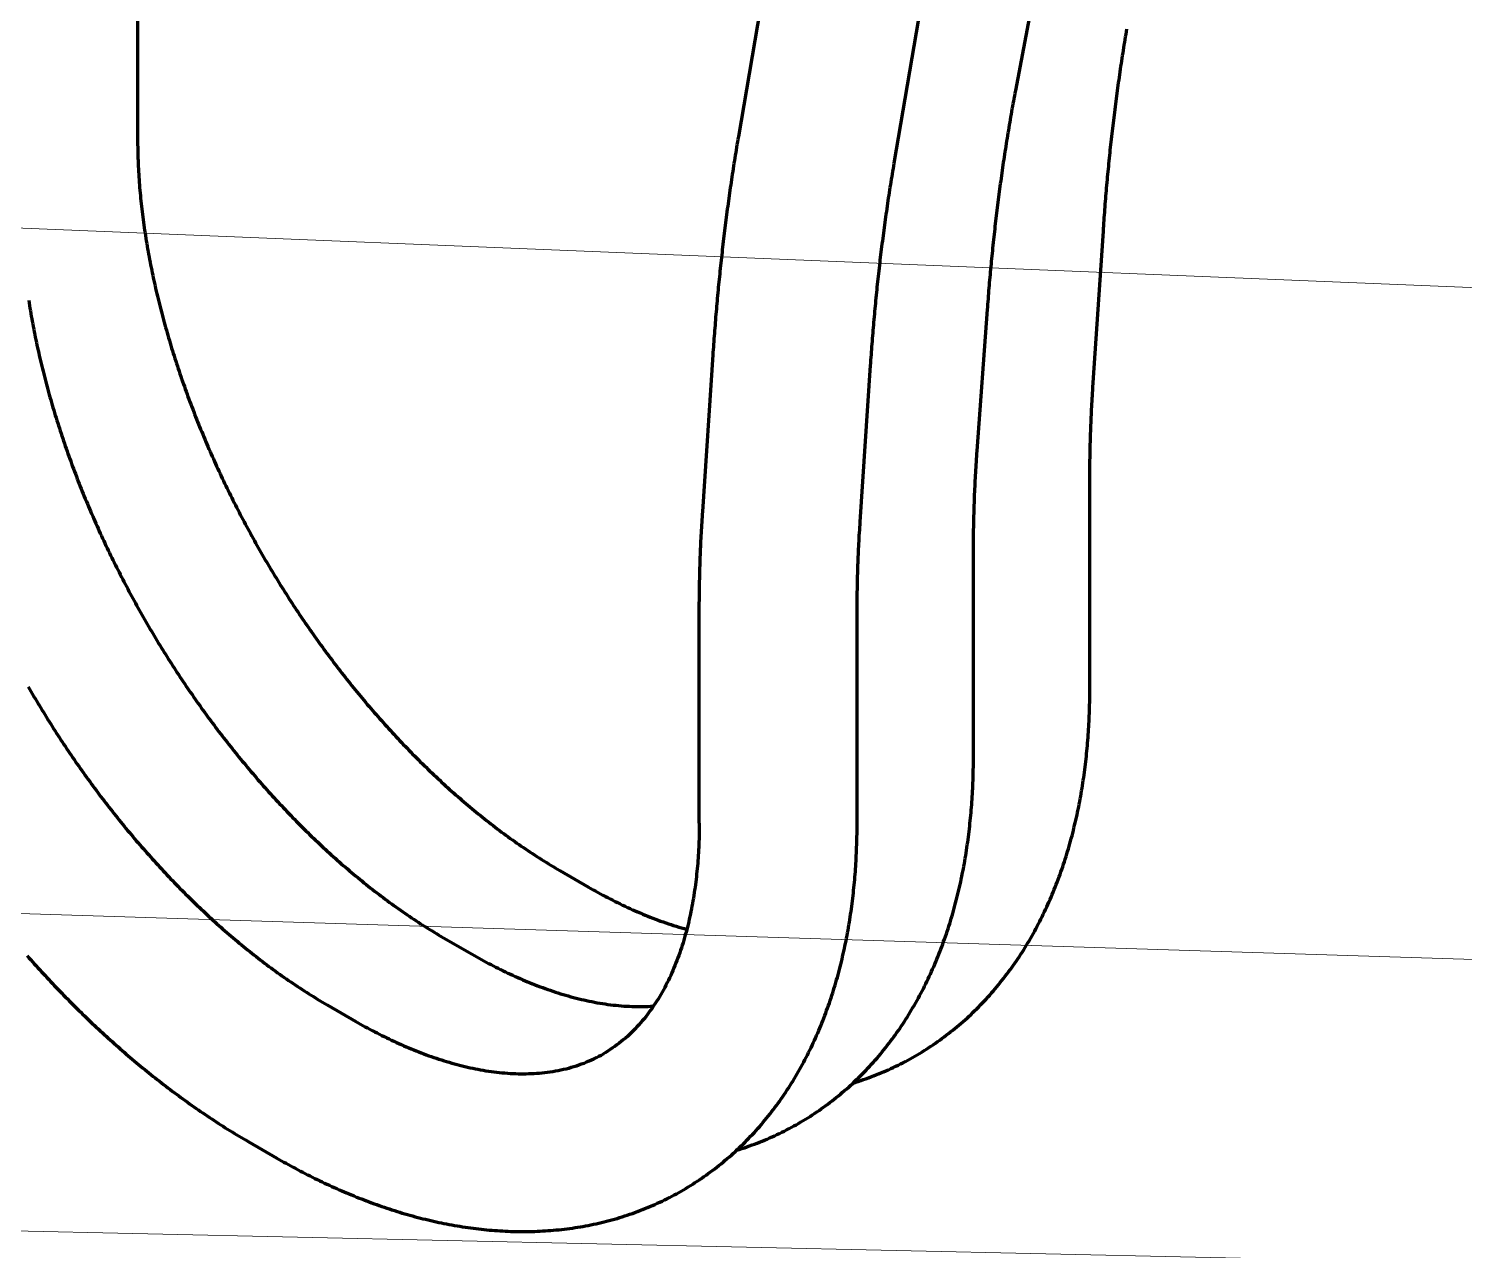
# Model space of a CAD drawing. Header units: millimetres. Extents: x 0 to 841, y 0 to 594.
# Drawn here: x 213.56 to 256.31, y 276.37 to 312.76 of the extents above; entities that cross this region are included whole.
import ezdxf

# ---------------------------------------------------------------- set-up
doc = ezdxf.new("R2010")
doc.units = ezdxf.units.MM
doc.layers.add('01-VISIBLE', color=7, linetype='CONTINUOUS', lineweight=70)
doc.layers.add('08-FINA', color=5, linetype='CONTINUOUS', lineweight=18)

msp = doc.modelspace()

# ---------------------------------------------------------------- linework, layer by layer
at = {"layer": '01-VISIBLE'}
for p, q in [((242.955, 310.919), (245.03, 321.922)), ((234.706, 309.547), (236.691, 321.189)), ((239.339, 308.757), (241.324, 320.399)), ((216.807, 315.702), (216.807, 309.468)), ((245.254, 302.069), (245.565, 306.73)), ((241.807, 300.185), (242.116, 304.397)), ((233.634, 298.381), (233.946, 303.043)), ((238.324, 298.068), (238.635, 302.729)), ((245.162, 293.097), (245.162, 299.259)), ((241.697, 291.097), (241.697, 297.115)), ((233.532, 289.096), (233.532, 295.258)), ((238.232, 289.096), (238.232, 295.258)), ((229.384, 287.684), (230.235, 287.193)), ((225.919, 285.683), (226.77, 285.192)), ((222.454, 283.683), (223.305, 283.192)), ((220.104, 279.613), (220.955, 279.122))]:
    msp.add_line(p, q, dxfattribs=at)
for points in [[(245.565, 306.73), (245.57, 306.811), (245.576, 306.892), (245.582, 306.973), (245.587, 307.053), (245.593, 307.134), (245.599, 307.215), (245.605, 307.296), (245.611, 307.376), (245.618, 307.457), (245.624, 307.538), (245.63, 307.618), (245.637, 307.699), (245.644, 307.78), (245.65, 307.86), (245.657, 307.941), (245.664, 308.022), (245.671, 308.102), (245.679, 308.183), (245.686, 308.263), (245.693, 308.344), (245.701, 308.425), (245.708, 308.505), (245.716, 308.586), (245.724, 308.666), (245.732, 308.747), (245.74, 308.827), (245.748, 308.908), (245.756, 308.989), (245.765, 309.069), (245.773, 309.15), (245.782, 309.23), (245.79, 309.311), (245.799, 309.391), (245.808, 309.471), (245.817, 309.552), (245.826, 309.632), (245.835, 309.713), (245.845, 309.793), (245.854, 309.874), (245.864, 309.954), (245.873, 310.034), (245.883, 310.115), (245.893, 310.195), (245.903, 310.275), (245.913, 310.356), (245.923, 310.436), (245.934, 310.516), (245.944, 310.596), (245.955, 310.677), (245.965, 310.757), (245.976, 310.837), (245.987, 310.917), (245.998, 310.998), (246.009, 311.078), (246.02, 311.158), (246.032, 311.238), (246.043, 311.318), (246.055, 311.398), (246.066, 311.478), (246.078, 311.559), (246.09, 311.639), (246.102, 311.719), (246.114, 311.799), (246.126, 311.879), (246.139, 311.959), (246.151, 312.039), (246.164, 312.119), (246.177, 312.199), (246.189, 312.278), (246.202, 312.358), (246.215, 312.438), (246.229, 312.518), (246.242, 312.598), (246.255, 312.678), (246.269, 312.758)], [(242.116, 304.397), (242.122, 304.477), (242.128, 304.557), (242.134, 304.637), (242.141, 304.717), (242.147, 304.797), (242.153, 304.877), (242.16, 304.957), (242.167, 305.037), (242.173, 305.117), (242.18, 305.197), (242.187, 305.277), (242.194, 305.357), (242.201, 305.437), (242.208, 305.517), (242.216, 305.597), (242.223, 305.677), (242.231, 305.757), (242.238, 305.836), (242.246, 305.916), (242.254, 305.996), (242.262, 306.076), (242.27, 306.156), (242.278, 306.236), (242.287, 306.315), (242.295, 306.395), (242.304, 306.475), (242.312, 306.555), (242.321, 306.634), (242.33, 306.714), (242.339, 306.794), (242.348, 306.874), (242.357, 306.953), (242.366, 307.033), (242.375, 307.113), (242.385, 307.192), (242.394, 307.272), (242.404, 307.352), (242.414, 307.431), (242.424, 307.511), (242.434, 307.591), (242.444, 307.67), (242.454, 307.75), (242.464, 307.829), (242.475, 307.909), (242.485, 307.988), (242.496, 308.068), (242.507, 308.147), (242.518, 308.227), (242.529, 308.306), (242.54, 308.386), (242.551, 308.465), (242.562, 308.545), (242.574, 308.624), (242.585, 308.703), (242.597, 308.783), (242.609, 308.862), (242.621, 308.942), (242.633, 309.021), (242.645, 309.1), (242.657, 309.179), (242.669, 309.259), (242.682, 309.338), (242.694, 309.417), (242.707, 309.496), (242.72, 309.576), (242.733, 309.655), (242.746, 309.734), (242.759, 309.813), (242.772, 309.892), (242.786, 309.971), (242.799, 310.05), (242.813, 310.13), (242.827, 310.209), (242.84, 310.288), (242.854, 310.367), (242.868, 310.446), (242.883, 310.525), (242.897, 310.604), (242.911, 310.682), (242.926, 310.761), (242.941, 310.84), (242.955, 310.919)], [(233.946, 303.043), (233.951, 303.123), (233.957, 303.204), (233.962, 303.285), (233.968, 303.365), (233.974, 303.446), (233.98, 303.527), (233.986, 303.607), (233.992, 303.688), (233.998, 303.769), (234.004, 303.849), (234.011, 303.93), (234.017, 304.011), (234.024, 304.091), (234.03, 304.172), (234.037, 304.252), (234.044, 304.333), (234.051, 304.414), (234.058, 304.494), (234.065, 304.575), (234.073, 304.655), (234.08, 304.736), (234.087, 304.816), (234.095, 304.897), (234.103, 304.977), (234.11, 305.058), (234.118, 305.138), (234.126, 305.219), (234.134, 305.299), (234.142, 305.38), (234.15, 305.46), (234.159, 305.541), (234.167, 305.621), (234.176, 305.702), (234.184, 305.782), (234.193, 305.862), (234.202, 305.943), (234.211, 306.023), (234.22, 306.104), (234.229, 306.184), (234.238, 306.264), (234.248, 306.345), (234.257, 306.425), (234.267, 306.505), (234.276, 306.586), (234.286, 306.666), (234.296, 306.746), (234.306, 306.826), (234.316, 306.907), (234.326, 306.987), (234.336, 307.067), (234.347, 307.147), (234.357, 307.228), (234.368, 307.308), (234.378, 307.388), (234.389, 307.468), (234.4, 307.548), (234.411, 307.628), (234.422, 307.708), (234.433, 307.789), (234.444, 307.869), (234.456, 307.949), (234.467, 308.029), (234.479, 308.109), (234.491, 308.189), (234.502, 308.269), (234.514, 308.349), (234.526, 308.429), (234.539, 308.509), (234.551, 308.589), (234.563, 308.669), (234.576, 308.749), (234.588, 308.828), (234.601, 308.908), (234.614, 308.988), (234.627, 309.068), (234.64, 309.148), (234.653, 309.228), (234.666, 309.307), (234.679, 309.387), (234.693, 309.467), (234.706, 309.547)], [(216.807, 309.468), (216.807, 309.388), (216.808, 309.308), (216.809, 309.228), (216.81, 309.148), (216.812, 309.067), (216.814, 308.987), (216.817, 308.907), (216.819, 308.827), (216.823, 308.747), (216.826, 308.667), (216.83, 308.587), (216.835, 308.507), (216.839, 308.427), (216.845, 308.347), (216.85, 308.267), (216.856, 308.187), (216.862, 308.107), (216.868, 308.027), (216.875, 307.947), (216.882, 307.867), (216.89, 307.788), (216.898, 307.708), (216.906, 307.628), (216.914, 307.548), (216.923, 307.469), (216.932, 307.389), (216.942, 307.31), (216.951, 307.23), (216.962, 307.151), (216.972, 307.071), (216.983, 306.992), (216.994, 306.912), (217.005, 306.833), (217.017, 306.754), (217.028, 306.674), (217.041, 306.595), (217.053, 306.516), (217.066, 306.437), (217.079, 306.358), (217.092, 306.279), (217.106, 306.2), (217.12, 306.121), (217.134, 306.042), (217.149, 305.963), (217.164, 305.884), (217.179, 305.806), (217.194, 305.727), (217.21, 305.648), (217.226, 305.57), (217.242, 305.491), (217.258, 305.413), (217.275, 305.334), (217.292, 305.256), (217.309, 305.178), (217.326, 305.1), (217.344, 305.022), (217.362, 304.943), (217.381, 304.865), (217.399, 304.787), (217.418, 304.709), (217.437, 304.632), (217.456, 304.554), (217.476, 304.476), (217.495, 304.398), (217.516, 304.321), (217.536, 304.243), (217.556, 304.166), (217.577, 304.088), (217.598, 304.011), (217.619, 303.934), (217.641, 303.857), (217.663, 303.779), (217.685, 303.702), (217.707, 303.625), (217.729, 303.548), (217.752, 303.472), (217.775, 303.395), (217.798, 303.318), (217.821, 303.241), (217.845, 303.165), (217.869, 303.088), (217.893, 303.012), (217.917, 302.935), (217.941, 302.859), (217.966, 302.783), (217.991, 302.707), (218.016, 302.631), (218.042, 302.554), (218.067, 302.479), (218.093, 302.403), (218.119, 302.327), (218.145, 302.251), (218.172, 302.175), (218.199, 302.1), (218.225, 302.024), (218.253, 301.949), (218.28, 301.874), (218.307, 301.798), (218.335, 301.723), (218.363, 301.648), (218.391, 301.573), (218.42, 301.498), (218.448, 301.423), (218.477, 301.348), (218.506, 301.274), (218.535, 301.199), (218.565, 301.125), (218.594, 301.05), (218.624, 300.976), (218.654, 300.901), (218.684, 300.827), (218.715, 300.753), (218.745, 300.679), (218.776, 300.605), (218.807, 300.531), (218.838, 300.457), (218.87, 300.383), (218.902, 300.31), (218.933, 300.236), (218.965, 300.163), (218.998, 300.089), (219.03, 300.016), (219.063, 299.943), (219.095, 299.87), (219.128, 299.797), (219.161, 299.724), (219.195, 299.651), (219.228, 299.578), (219.262, 299.505), (219.296, 299.433), (219.33, 299.36), (219.365, 299.288), (219.399, 299.215), (219.434, 299.143), (219.469, 299.071), (219.504, 298.999), (219.539, 298.927), (219.574, 298.855), (219.61, 298.783), (219.646, 298.712), (219.682, 298.64), (219.718, 298.569), (219.754, 298.497), (219.791, 298.426), (219.828, 298.355), (219.865, 298.283), (219.902, 298.212), (219.939, 298.141), (219.976, 298.071), (220.014, 298), (220.052, 297.929), (220.09, 297.859), (220.128, 297.788), (220.167, 297.718), (220.205, 297.647), (220.244, 297.577), (220.283, 297.507), (220.322, 297.437), (220.361, 297.367), (220.401, 297.298), (220.44, 297.228), (220.48, 297.158), (220.52, 297.089), (220.56, 297.02), (220.6, 296.95), (220.641, 296.881), (220.682, 296.812), (220.723, 296.743), (220.764, 296.674), (220.805, 296.606), (220.846, 296.537), (220.888, 296.468), (220.93, 296.4), (220.971, 296.332), (221.014, 296.264), (221.056, 296.195), (221.098, 296.127), (221.141, 296.06), (221.184, 295.992), (221.227, 295.924), (221.27, 295.857), (221.313, 295.789), (221.357, 295.722), (221.4, 295.655), (221.444, 295.588), (221.488, 295.521), (221.532, 295.454), (221.577, 295.387), (221.621, 295.32), (221.666, 295.254), (221.711, 295.187), (221.756, 295.121), (221.801, 295.055), (221.846, 294.989), (221.892, 294.923), (221.938, 294.857), (221.984, 294.791), (222.03, 294.726), (222.076, 294.66), (222.122, 294.595), (222.169, 294.53), (222.216, 294.465), (222.263, 294.4), (222.31, 294.335), (222.357, 294.27), (222.405, 294.206), (222.452, 294.141), (222.5, 294.077), (222.548, 294.013), (222.596, 293.949), (222.645, 293.885), (222.693, 293.821), (222.742, 293.757), (222.79, 293.694), (222.84, 293.63), (222.889, 293.567), (222.938, 293.504), (222.988, 293.441), (223.037, 293.378), (223.087, 293.315), (223.137, 293.253), (223.187, 293.19), (223.238, 293.128), (223.288, 293.066), (223.339, 293.003), (223.39, 292.942), (223.441, 292.88), (223.492, 292.818), (223.544, 292.757), (223.595, 292.695), (223.647, 292.634), (223.699, 292.573), (223.751, 292.512), (223.803, 292.451), (223.856, 292.391), (223.908, 292.33), (223.961, 292.27), (224.014, 292.21), (224.067, 292.15), (224.121, 292.09), (224.174, 292.03), (224.228, 291.971), (224.282, 291.911), (224.336, 291.852), (224.39, 291.793), (224.444, 291.734), (224.499, 291.676), (224.553, 291.617), (224.608, 291.559), (224.663, 291.5), (224.719, 291.442), (224.774, 291.384), (224.83, 291.327), (224.885, 291.269), (224.941, 291.212), (224.997, 291.155), (225.054, 291.097), (225.11, 291.041), (225.167, 290.984), (225.224, 290.927), (225.281, 290.871), (225.338, 290.815), (225.395, 290.759), (225.453, 290.703), (225.511, 290.648), (225.568, 290.592), (225.627, 290.537), (225.685, 290.482), (225.743, 290.427), (225.802, 290.372), (225.861, 290.318), (225.92, 290.264), (225.979, 290.21), (226.038, 290.156), (226.098, 290.102), (226.157, 290.049), (226.217, 289.995), (226.277, 289.942), (226.338, 289.89), (226.398, 289.837), (226.459, 289.785), (226.52, 289.732), (226.581, 289.68), (226.642, 289.629), (226.703, 289.577), (226.765, 289.526), (226.827, 289.475), (226.888, 289.424), (226.951, 289.373), (227.013, 289.323), (227.075, 289.273), (227.138, 289.223), (227.201, 289.173), (227.264, 289.123), (227.327, 289.074), (227.391, 289.025), (227.454, 288.976), (227.518, 288.928), (227.582, 288.88), (227.646, 288.832), (227.711, 288.784), (227.775, 288.737), (227.84, 288.689), (227.905, 288.643), (227.97, 288.596), (228.036, 288.549), (228.101, 288.503), (228.167, 288.458), (228.233, 288.412), (228.299, 288.367), (228.365, 288.322), (228.432, 288.277), (228.499, 288.233), (228.566, 288.189), (228.633, 288.145), (228.7, 288.101), (228.767, 288.058), (228.835, 288.015), (228.903, 287.973), (228.971, 287.93), (229.04, 287.888), (229.108, 287.847), (229.177, 287.806), (229.246, 287.765), (229.315, 287.724), (229.384, 287.684)], [(238.635, 302.729), (238.641, 302.81), (238.646, 302.891), (238.652, 302.972), (238.658, 303.052), (238.664, 303.133), (238.67, 303.214), (238.676, 303.295), (238.682, 303.375), (238.688, 303.456), (238.694, 303.537), (238.701, 303.617), (238.707, 303.698), (238.714, 303.779), (238.721, 303.859), (238.728, 303.94), (238.735, 304.021), (238.742, 304.101), (238.749, 304.182), (238.756, 304.263), (238.764, 304.343), (238.771, 304.424), (238.779, 304.504), (238.786, 304.585), (238.794, 304.666), (238.802, 304.746), (238.81, 304.827), (238.818, 304.907), (238.827, 304.988), (238.835, 305.068), (238.843, 305.149), (238.852, 305.229), (238.861, 305.31), (238.87, 305.39), (238.878, 305.471), (238.887, 305.551), (238.897, 305.631), (238.906, 305.712), (238.915, 305.792), (238.924, 305.873), (238.934, 305.953), (238.944, 306.033), (238.953, 306.114), (238.963, 306.194), (238.973, 306.274), (238.983, 306.355), (238.994, 306.435), (239.004, 306.515), (239.014, 306.596), (239.025, 306.676), (239.036, 306.756), (239.046, 306.836), (239.057, 306.917), (239.068, 306.997), (239.079, 307.077), (239.091, 307.157), (239.102, 307.237), (239.113, 307.317), (239.125, 307.397), (239.137, 307.478), (239.148, 307.558), (239.16, 307.638), (239.172, 307.718), (239.185, 307.798), (239.197, 307.878), (239.209, 307.958), (239.222, 308.038), (239.234, 308.118), (239.247, 308.198), (239.26, 308.278), (239.273, 308.358), (239.286, 308.437), (239.299, 308.517), (239.312, 308.597), (239.326, 308.677), (239.339, 308.757)], [(213.564, 304.674), (213.576, 304.595), (213.588, 304.516), (213.601, 304.436), (213.614, 304.357), (213.628, 304.278), (213.641, 304.199), (213.655, 304.12), (213.669, 304.042), (213.684, 303.963), (213.699, 303.884), (213.714, 303.805), (213.729, 303.727), (213.745, 303.648), (213.761, 303.569), (213.777, 303.491), (213.793, 303.412), (213.81, 303.334), (213.827, 303.256), (213.844, 303.177), (213.862, 303.099), (213.879, 303.021), (213.897, 302.943), (213.916, 302.865), (213.934, 302.787), (213.953, 302.709), (213.972, 302.631), (213.991, 302.553), (214.011, 302.476), (214.031, 302.398), (214.051, 302.32), (214.071, 302.243), (214.091, 302.165), (214.112, 302.088), (214.133, 302.011), (214.155, 301.933), (214.176, 301.856), (214.198, 301.779), (214.22, 301.702), (214.242, 301.625), (214.264, 301.548), (214.287, 301.471), (214.31, 301.394), (214.333, 301.318), (214.356, 301.241), (214.38, 301.164), (214.404, 301.088), (214.428, 301.011), (214.452, 300.935), (214.477, 300.859), (214.501, 300.782), (214.526, 300.706), (214.551, 300.63), (214.577, 300.554), (214.602, 300.478), (214.628, 300.402), (214.654, 300.326), (214.681, 300.251), (214.707, 300.175), (214.734, 300.1), (214.761, 300.024), (214.788, 299.949), (214.815, 299.873), (214.843, 299.798), (214.87, 299.723), (214.898, 299.648), (214.926, 299.573), (214.955, 299.498), (214.983, 299.423), (215.012, 299.348), (215.041, 299.273), (215.07, 299.199), (215.1, 299.124), (215.129, 299.05), (215.159, 298.975), (215.189, 298.901), (215.22, 298.827), (215.25, 298.753), (215.281, 298.678), (215.311, 298.604), (215.342, 298.531), (215.374, 298.457), (215.405, 298.383), (215.437, 298.309), (215.469, 298.236), (215.501, 298.162), (215.533, 298.089), (215.565, 298.016), (215.598, 297.942), (215.631, 297.869), (215.663, 297.796), (215.697, 297.723), (215.73, 297.65), (215.764, 297.578), (215.797, 297.505), (215.831, 297.432), (215.865, 297.36), (215.9, 297.287), (215.934, 297.215), (215.969, 297.143), (216.004, 297.071), (216.039, 296.999), (216.074, 296.927), (216.11, 296.855), (216.145, 296.783), (216.181, 296.711), (216.217, 296.64), (216.253, 296.568), (216.29, 296.497), (216.326, 296.425), (216.363, 296.354), (216.4, 296.283), (216.437, 296.212), (216.474, 296.141), (216.512, 296.07), (216.549, 295.999), (216.587, 295.929), (216.625, 295.858), (216.663, 295.788), (216.702, 295.717), (216.74, 295.647), (216.779, 295.577), (216.818, 295.507), (216.857, 295.437), (216.896, 295.367), (216.936, 295.297), (216.975, 295.228), (217.015, 295.158), (217.055, 295.089), (217.095, 295.019), (217.136, 294.95), (217.176, 294.881), (217.217, 294.812), (217.258, 294.743), (217.299, 294.674), (217.34, 294.605), (217.381, 294.537), (217.423, 294.468), (217.465, 294.4), (217.507, 294.331), (217.549, 294.263), (217.591, 294.195), (217.633, 294.127), (217.676, 294.059), (217.719, 293.991), (217.762, 293.924), (217.805, 293.856), (217.848, 293.789), (217.892, 293.721), (217.935, 293.654), (217.979, 293.587), (218.023, 293.52), (218.068, 293.453), (218.112, 293.387), (218.156, 293.32), (218.201, 293.253), (218.246, 293.187), (218.291, 293.121), (218.336, 293.055), (218.382, 292.988), (218.427, 292.923), (218.473, 292.857), (218.519, 292.791), (218.565, 292.725), (218.611, 292.66), (218.658, 292.595), (218.704, 292.529), (218.751, 292.464), (218.798, 292.399), (218.845, 292.335), (218.892, 292.27), (218.94, 292.205), (218.987, 292.141), (219.035, 292.077), (219.083, 292.012), (219.131, 291.948), (219.18, 291.884), (219.228, 291.82), (219.277, 291.757), (219.326, 291.693), (219.375, 291.63), (219.424, 291.567), (219.473, 291.503), (219.523, 291.44), (219.572, 291.377), (219.622, 291.315), (219.672, 291.252), (219.723, 291.19), (219.773, 291.127), (219.823, 291.065), (219.874, 291.003), (219.925, 290.941), (219.976, 290.879), (220.027, 290.818), (220.079, 290.756), (220.13, 290.695), (220.182, 290.634), (220.234, 290.573), (220.286, 290.512), (220.338, 290.451), (220.391, 290.39), (220.444, 290.33), (220.496, 290.27), (220.549, 290.209), (220.602, 290.15), (220.656, 290.09), (220.709, 290.03), (220.763, 289.97), (220.817, 289.911), (220.871, 289.852), (220.925, 289.793), (220.979, 289.734), (221.034, 289.675), (221.089, 289.617), (221.143, 289.558), (221.199, 289.5), (221.254, 289.442), (221.309, 289.384), (221.365, 289.326), (221.421, 289.269), (221.476, 289.211), (221.533, 289.154), (221.589, 289.097), (221.645, 289.04), (221.702, 288.984), (221.759, 288.927), (221.816, 288.871), (221.873, 288.815), (221.93, 288.759), (221.988, 288.703), (222.046, 288.647), (222.104, 288.592), (222.162, 288.537), (222.22, 288.482), (222.278, 288.427), (222.337, 288.372), (222.396, 288.318), (222.455, 288.263), (222.514, 288.209), (222.573, 288.155), (222.633, 288.102), (222.693, 288.048), (222.753, 287.995), (222.813, 287.942), (222.873, 287.889), (222.933, 287.837), (222.994, 287.784), (223.055, 287.732), (223.116, 287.68), (223.177, 287.628), (223.238, 287.577), (223.3, 287.525), (223.362, 287.474), (223.424, 287.423), (223.486, 287.373), (223.548, 287.322), (223.611, 287.272), (223.673, 287.222), (223.736, 287.172), (223.799, 287.123), (223.862, 287.074), (223.926, 287.025), (223.989, 286.976), (224.053, 286.928), (224.117, 286.879), (224.182, 286.831), (224.246, 286.784), (224.311, 286.736), (224.375, 286.689), (224.44, 286.642), (224.505, 286.595), (224.571, 286.549), (224.636, 286.503), (224.702, 286.457), (224.768, 286.412), (224.834, 286.366), (224.901, 286.321), (224.967, 286.277), (225.034, 286.232), (225.101, 286.188), (225.168, 286.144), (225.235, 286.101), (225.303, 286.058), (225.37, 286.015), (225.438, 285.972), (225.506, 285.93), (225.575, 285.888), (225.643, 285.846), (225.712, 285.805), (225.781, 285.764), (225.85, 285.724), (225.919, 285.683)], [(245.162, 299.259), (245.162, 299.339), (245.162, 299.42), (245.163, 299.5), (245.163, 299.58), (245.164, 299.661), (245.164, 299.741), (245.165, 299.821), (245.167, 299.902), (245.168, 299.982), (245.169, 300.062), (245.171, 300.143), (245.172, 300.223), (245.174, 300.303), (245.176, 300.384), (245.178, 300.464), (245.181, 300.544), (245.183, 300.625), (245.186, 300.705), (245.188, 300.785), (245.191, 300.866), (245.194, 300.946), (245.198, 301.026), (245.201, 301.106), (245.205, 301.187), (245.208, 301.267), (245.212, 301.347), (245.216, 301.427), (245.22, 301.508), (245.224, 301.588), (245.229, 301.668), (245.234, 301.748), (245.238, 301.829), (245.243, 301.909), (245.248, 301.989), (245.254, 302.069)], [(241.697, 297.115), (241.697, 297.196), (241.697, 297.276), (241.698, 297.357), (241.698, 297.438), (241.699, 297.519), (241.7, 297.6), (241.701, 297.681), (241.702, 297.762), (241.703, 297.842), (241.704, 297.923), (241.706, 298.004), (241.708, 298.085), (241.71, 298.166), (241.712, 298.247), (241.714, 298.327), (241.716, 298.408), (241.719, 298.489), (241.721, 298.57), (241.724, 298.651), (241.727, 298.731), (241.73, 298.812), (241.733, 298.893), (241.737, 298.974), (241.74, 299.055), (241.744, 299.135), (241.748, 299.216), (241.752, 299.297), (241.756, 299.378), (241.76, 299.458), (241.765, 299.539), (241.77, 299.62), (241.775, 299.7), (241.78, 299.781), (241.785, 299.862), (241.79, 299.943), (241.796, 300.023), (241.801, 300.104), (241.807, 300.185)], [(233.532, 295.258), (233.532, 295.338), (233.532, 295.418), (233.533, 295.498), (233.533, 295.579), (233.534, 295.659), (233.535, 295.739), (233.535, 295.819), (233.536, 295.899), (233.538, 295.979), (233.539, 296.059), (233.54, 296.14), (233.542, 296.22), (233.543, 296.3), (233.545, 296.38), (233.547, 296.46), (233.549, 296.54), (233.551, 296.62), (233.554, 296.7), (233.556, 296.781), (233.559, 296.861), (233.561, 296.941), (233.564, 297.021), (233.567, 297.101), (233.57, 297.181), (233.574, 297.261), (233.577, 297.341), (233.581, 297.421), (233.584, 297.501), (233.588, 297.581), (233.592, 297.661), (233.596, 297.741), (233.601, 297.821), (233.605, 297.901), (233.61, 297.982), (233.614, 298.062), (233.619, 298.142), (233.624, 298.222), (233.629, 298.301), (233.634, 298.381)], [(238.232, 295.258), (238.232, 295.338), (238.233, 295.419), (238.233, 295.499), (238.233, 295.579), (238.234, 295.66), (238.235, 295.74), (238.236, 295.82), (238.237, 295.901), (238.238, 295.981), (238.24, 296.062), (238.241, 296.142), (238.243, 296.222), (238.245, 296.303), (238.247, 296.383), (238.249, 296.463), (238.251, 296.543), (238.253, 296.624), (238.256, 296.704), (238.259, 296.784), (238.262, 296.865), (238.265, 296.945), (238.268, 297.025), (238.271, 297.106), (238.275, 297.186), (238.279, 297.266), (238.282, 297.346), (238.286, 297.427), (238.291, 297.507), (238.295, 297.587), (238.299, 297.667), (238.304, 297.748), (238.309, 297.828), (238.314, 297.908), (238.319, 297.988), (238.324, 298.068)], [(213.55, 293.158), (213.59, 293.088), (213.63, 293.019), (213.671, 292.95), (213.711, 292.88), (213.752, 292.811), (213.793, 292.742), (213.834, 292.674), (213.875, 292.605), (213.917, 292.536), (213.958, 292.468), (214, 292.399), (214.042, 292.331), (214.084, 292.263), (214.126, 292.195), (214.169, 292.127), (214.211, 292.059), (214.254, 291.991), (214.297, 291.923), (214.34, 291.856), (214.383, 291.788), (214.427, 291.721), (214.471, 291.654), (214.514, 291.587), (214.559, 291.52), (214.603, 291.453), (214.647, 291.386), (214.692, 291.32), (214.736, 291.253), (214.781, 291.187), (214.826, 291.12), (214.871, 291.054), (214.917, 290.988), (214.962, 290.922), (215.008, 290.856), (215.054, 290.791), (215.1, 290.725), (215.146, 290.66), (215.193, 290.594), (215.239, 290.529), (215.286, 290.464), (215.333, 290.399), (215.38, 290.334), (215.428, 290.269), (215.475, 290.205), (215.523, 290.14), (215.57, 290.076), (215.618, 290.012), (215.667, 289.948), (215.715, 289.884), (215.763, 289.82), (215.812, 289.756), (215.861, 289.693), (215.91, 289.629), (215.959, 289.566), (216.008, 289.503), (216.058, 289.44), (216.108, 289.377), (216.157, 289.314), (216.207, 289.252), (216.258, 289.189), (216.308, 289.127), (216.359, 289.065), (216.409, 289.003), (216.46, 288.941), (216.511, 288.879), (216.563, 288.817), (216.614, 288.756), (216.666, 288.694), (216.717, 288.633), (216.769, 288.572), (216.821, 288.511), (216.874, 288.451), (216.926, 288.39), (216.979, 288.33), (217.031, 288.269), (217.084, 288.209), (217.138, 288.149), (217.191, 288.089), (217.244, 288.03), (217.298, 287.97), (217.352, 287.911), (217.406, 287.851), (217.46, 287.792), (217.514, 287.734), (217.569, 287.675), (217.624, 287.616), (217.679, 287.558), (217.734, 287.5), (217.789, 287.442), (217.844, 287.384), (217.9, 287.326), (217.956, 287.268), (218.012, 287.211), (218.068, 287.154), (218.124, 287.097), (218.181, 287.04), (218.237, 286.983), (218.294, 286.927), (218.351, 286.87), (218.408, 286.814), (218.466, 286.758), (218.523, 286.702), (218.581, 286.647), (218.639, 286.591), (218.697, 286.536), (218.755, 286.481), (218.814, 286.426), (218.872, 286.372), (218.931, 286.317), (218.99, 286.263), (219.049, 286.209), (219.109, 286.155), (219.168, 286.101), (219.228, 286.048), (219.288, 285.995), (219.348, 285.942), (219.408, 285.889), (219.469, 285.836), (219.529, 285.784), (219.59, 285.732), (219.651, 285.68), (219.712, 285.628), (219.774, 285.576), (219.835, 285.525), (219.897, 285.474), (219.959, 285.423), (220.021, 285.372), (220.083, 285.322), (220.146, 285.272), (220.208, 285.222), (220.271, 285.172), (220.334, 285.123), (220.398, 285.073), (220.461, 285.024), (220.525, 284.976), (220.588, 284.927), (220.653, 284.879), (220.717, 284.831), (220.781, 284.783), (220.846, 284.736), (220.91, 284.689), (220.975, 284.642), (221.041, 284.595), (221.106, 284.549), (221.172, 284.503), (221.237, 284.457), (221.303, 284.411), (221.369, 284.366), (221.436, 284.321), (221.502, 284.276), (221.569, 284.232), (221.636, 284.188), (221.703, 284.144), (221.77, 284.1), (221.838, 284.057), (221.906, 284.014), (221.973, 283.972), (222.042, 283.93), (222.11, 283.888), (222.178, 283.846), (222.247, 283.805), (222.316, 283.764), (222.385, 283.723), (222.454, 283.683)], [(238.113, 281.356), (238.189, 281.38), (238.266, 281.405), (238.342, 281.43), (238.418, 281.456), (238.494, 281.483), (238.57, 281.51), (238.645, 281.538), (238.72, 281.567), (238.795, 281.596), (238.87, 281.626), (238.944, 281.657), (239.018, 281.688), (239.092, 281.72), (239.165, 281.753), (239.238, 281.786), (239.311, 281.82), (239.384, 281.855), (239.456, 281.89), (239.528, 281.926), (239.599, 281.962), (239.671, 282), (239.742, 282.038), (239.812, 282.076), (239.882, 282.115), (239.952, 282.155), (240.022, 282.196), (240.091, 282.237), (240.16, 282.278), (240.228, 282.321), (240.296, 282.364), (240.363, 282.407), (240.431, 282.451), (240.497, 282.496), (240.564, 282.542), (240.63, 282.588), (240.695, 282.634), (240.76, 282.681), (240.825, 282.729), (240.889, 282.778), (240.953, 282.826), (241.016, 282.876), (241.079, 282.926), (241.142, 282.977), (241.204, 283.028), (241.265, 283.079), (241.326, 283.132), (241.387, 283.185), (241.447, 283.238), (241.507, 283.292), (241.566, 283.346), (241.625, 283.401), (241.683, 283.456), (241.741, 283.512), (241.798, 283.569), (241.855, 283.626), (241.911, 283.683), (241.967, 283.741), (242.022, 283.799), (242.077, 283.858), (242.131, 283.918), (242.185, 283.977), (242.238, 284.038), (242.291, 284.098), (242.343, 284.159), (242.395, 284.221), (242.446, 284.283), (242.497, 284.345), (242.547, 284.408), (242.597, 284.471), (242.646, 284.535), (242.695, 284.599), (242.743, 284.663), (242.79, 284.728), (242.837, 284.793), (242.884, 284.859), (242.93, 284.924), (242.976, 284.991), (243.021, 285.057), (243.065, 285.124), (243.109, 285.192), (243.153, 285.259), (243.196, 285.327), (243.238, 285.395), (243.28, 285.464), (243.321, 285.533), (243.362, 285.602), (243.403, 285.672), (243.442, 285.742), (243.482, 285.812), (243.521, 285.882), (243.559, 285.953), (243.597, 286.024), (243.634, 286.095), (243.671, 286.166), (243.707, 286.238), (243.743, 286.31), (243.778, 286.382), (243.813, 286.455), (243.847, 286.528), (243.881, 286.601), (243.914, 286.674), (243.947, 286.747), (243.979, 286.821), (244.011, 286.895), (244.042, 286.969), (244.073, 287.043), (244.103, 287.117), (244.133, 287.192), (244.163, 287.267), (244.191, 287.342), (244.22, 287.417), (244.248, 287.493), (244.275, 287.568), (244.302, 287.644), (244.329, 287.72), (244.355, 287.796), (244.38, 287.872), (244.405, 287.948), (244.43, 288.025), (244.454, 288.102), (244.478, 288.178), (244.501, 288.255), (244.524, 288.332), (244.547, 288.41), (244.569, 288.487), (244.59, 288.564), (244.611, 288.642), (244.632, 288.72), (244.652, 288.798), (244.672, 288.875), (244.691, 288.953), (244.71, 289.032), (244.728, 289.11), (244.747, 289.188), (244.764, 289.267), (244.781, 289.345), (244.798, 289.424), (244.815, 289.502), (244.831, 289.581), (244.846, 289.66), (244.861, 289.739), (244.876, 289.818), (244.89, 289.897), (244.904, 289.976), (244.918, 290.056), (244.931, 290.135), (244.944, 290.214), (244.956, 290.294), (244.968, 290.373), (244.98, 290.453), (244.991, 290.532), (245.002, 290.612), (245.012, 290.692), (245.022, 290.772), (245.032, 290.851), (245.042, 290.931), (245.051, 291.011), (245.059, 291.091), (245.067, 291.171), (245.075, 291.251), (245.083, 291.331), (245.09, 291.411), (245.097, 291.491), (245.103, 291.571), (245.109, 291.652), (245.115, 291.732), (245.121, 291.812), (245.126, 291.892), (245.13, 291.972), (245.135, 292.053), (245.139, 292.133), (245.143, 292.213), (245.146, 292.294), (245.149, 292.374), (245.152, 292.454), (245.154, 292.535), (245.156, 292.615), (245.158, 292.695), (245.159, 292.776), (245.16, 292.856), (245.161, 292.937), (245.162, 293.017), (245.162, 293.097)], [(234.648, 279.356), (234.724, 279.38), (234.801, 279.405), (234.877, 279.43), (234.953, 279.456), (235.029, 279.482), (235.105, 279.51), (235.18, 279.538), (235.255, 279.566), (235.33, 279.596), (235.405, 279.626), (235.479, 279.656), (235.553, 279.688), (235.627, 279.72), (235.7, 279.752), (235.774, 279.786), (235.846, 279.82), (235.919, 279.854), (235.991, 279.89), (236.063, 279.925), (236.135, 279.962), (236.206, 279.999), (236.277, 280.037), (236.347, 280.076), (236.418, 280.115), (236.487, 280.155), (236.557, 280.195), (236.626, 280.236), (236.695, 280.278), (236.763, 280.32), (236.831, 280.363), (236.899, 280.407), (236.966, 280.451), (237.032, 280.496), (237.099, 280.541), (237.165, 280.587), (237.23, 280.634), (237.295, 280.681), (237.36, 280.729), (237.424, 280.777), (237.488, 280.826), (237.551, 280.876), (237.614, 280.926), (237.677, 280.976), (237.739, 281.027), (237.8, 281.079), (237.861, 281.131), (237.922, 281.184), (237.982, 281.237), (238.042, 281.291), (238.101, 281.346), (238.16, 281.401), (238.218, 281.456), (238.276, 281.512), (238.333, 281.568), (238.39, 281.625), (238.446, 281.683), (238.502, 281.741), (238.557, 281.799), (238.612, 281.858), (238.666, 281.917), (238.72, 281.977), (238.773, 282.037), (238.826, 282.098), (238.878, 282.159), (238.93, 282.22), (238.981, 282.282), (239.032, 282.345), (239.082, 282.407), (239.132, 282.471), (239.181, 282.534), (239.23, 282.598), (239.278, 282.663), (239.326, 282.727), (239.373, 282.793), (239.419, 282.858), (239.465, 282.924), (239.511, 282.99), (239.556, 283.057), (239.6, 283.124), (239.644, 283.191), (239.688, 283.259), (239.731, 283.327), (239.773, 283.395), (239.815, 283.464), (239.856, 283.533), (239.897, 283.602), (239.938, 283.671), (239.978, 283.741), (240.017, 283.811), (240.056, 283.882), (240.094, 283.952), (240.132, 284.023), (240.169, 284.094), (240.206, 284.166), (240.242, 284.238), (240.278, 284.31), (240.313, 284.382), (240.348, 284.454), (240.382, 284.527), (240.416, 284.6), (240.449, 284.673), (240.482, 284.747), (240.514, 284.82), (240.546, 284.894), (240.577, 284.968), (240.608, 285.043), (240.638, 285.117), (240.668, 285.192), (240.698, 285.267), (240.727, 285.342), (240.755, 285.417), (240.783, 285.492), (240.81, 285.568), (240.837, 285.643), (240.864, 285.719), (240.89, 285.795), (240.915, 285.872), (240.941, 285.948), (240.965, 286.024), (240.989, 286.101), (241.013, 286.178), (241.037, 286.255), (241.059, 286.332), (241.082, 286.409), (241.104, 286.487), (241.125, 286.564), (241.146, 286.642), (241.167, 286.719), (241.187, 286.797), (241.207, 286.875), (241.226, 286.953), (241.245, 287.031), (241.264, 287.109), (241.282, 287.188), (241.299, 287.266), (241.317, 287.345), (241.333, 287.423), (241.35, 287.502), (241.366, 287.581), (241.381, 287.66), (241.396, 287.739), (241.411, 287.818), (241.426, 287.897), (241.44, 287.976), (241.453, 288.055), (241.466, 288.135), (241.479, 288.214), (241.491, 288.293), (241.503, 288.373), (241.515, 288.452), (241.526, 288.532), (241.537, 288.612), (241.548, 288.691), (241.558, 288.771), (241.567, 288.851), (241.577, 288.931), (241.586, 289.011), (241.594, 289.091), (241.603, 289.171), (241.61, 289.251), (241.618, 289.331), (241.625, 289.411), (241.632, 289.491), (241.638, 289.571), (241.645, 289.651), (241.65, 289.731), (241.656, 289.811), (241.661, 289.892), (241.666, 289.972), (241.67, 290.052), (241.674, 290.133), (241.678, 290.213), (241.681, 290.293), (241.684, 290.374), (241.687, 290.454), (241.689, 290.534), (241.691, 290.615), (241.693, 290.695), (241.694, 290.775), (241.696, 290.856), (241.696, 290.936), (241.697, 291.017), (241.697, 291.097)], [(220.955, 279.122), (221.024, 279.082), (221.094, 279.042), (221.164, 279.003), (221.234, 278.964), (221.304, 278.925), (221.374, 278.886), (221.444, 278.848), (221.515, 278.81), (221.586, 278.772), (221.656, 278.735), (221.727, 278.698), (221.799, 278.661), (221.87, 278.624), (221.941, 278.588), (222.013, 278.552), (222.085, 278.517), (222.156, 278.481), (222.229, 278.446), (222.301, 278.412), (222.373, 278.377), (222.446, 278.343), (222.518, 278.31), (222.591, 278.276), (222.664, 278.243), (222.737, 278.21), (222.81, 278.178), (222.884, 278.146), (222.957, 278.114), (223.031, 278.083), (223.105, 278.052), (223.179, 278.021), (223.253, 277.991), (223.327, 277.961), (223.401, 277.931), (223.476, 277.902), (223.551, 277.873), (223.625, 277.844), (223.7, 277.816), (223.776, 277.788), (223.851, 277.761), (223.926, 277.734), (224.002, 277.707), (224.077, 277.681), (224.153, 277.655), (224.229, 277.629), (224.305, 277.604), (224.381, 277.579), (224.458, 277.555), (224.534, 277.531), (224.611, 277.508), (224.687, 277.484), (224.764, 277.462), (224.841, 277.439), (224.918, 277.418), (224.995, 277.396), (225.072, 277.375), (225.15, 277.355), (225.227, 277.335), (225.305, 277.315), (225.383, 277.296), (225.461, 277.277), (225.539, 277.258), (225.617, 277.241), (225.695, 277.223), (225.773, 277.206), (225.852, 277.19), (225.93, 277.174), (226.009, 277.158), (226.087, 277.143), (226.166, 277.129), (226.245, 277.114), (226.324, 277.101), (226.403, 277.088), (226.482, 277.075), (226.561, 277.063), (226.64, 277.052), (226.72, 277.04), (226.799, 277.03), (226.878, 277.02), (226.958, 277.01), (227.038, 277.001), (227.117, 276.993), (227.197, 276.985), (227.277, 276.978), (227.356, 276.971), (227.436, 276.964), (227.516, 276.959), (227.596, 276.953), (227.676, 276.949), (227.756, 276.945), (227.836, 276.941), (227.916, 276.938), (227.996, 276.936), (228.076, 276.934), (228.156, 276.933), (228.236, 276.932), (228.317, 276.932), (228.397, 276.933), (228.477, 276.934), (228.557, 276.936), (228.637, 276.938), (228.717, 276.941), (228.797, 276.945), (228.877, 276.949), (228.957, 276.954), (229.037, 276.959), (229.117, 276.965), (229.196, 276.972), (229.276, 276.979), (229.356, 276.987), (229.435, 276.996), (229.515, 277.005), (229.595, 277.015), (229.674, 277.025), (229.753, 277.036), (229.832, 277.048), (229.912, 277.06), (229.991, 277.073), (230.07, 277.087), (230.148, 277.101), (230.227, 277.117), (230.306, 277.132), (230.384, 277.149), (230.462, 277.165), (230.54, 277.183), (230.618, 277.201), (230.696, 277.22), (230.774, 277.24), (230.851, 277.26), (230.929, 277.281), (231.006, 277.303), (231.083, 277.325), (231.159, 277.348), (231.236, 277.372), (231.312, 277.396), (231.388, 277.421), (231.464, 277.447), (231.54, 277.473), (231.615, 277.5), (231.69, 277.528), (231.765, 277.556), (231.84, 277.585), (231.914, 277.615), (231.988, 277.645), (232.062, 277.676), (232.136, 277.708), (232.209, 277.74), (232.282, 277.773), (232.355, 277.807), (232.427, 277.841), (232.499, 277.876), (232.571, 277.911), (232.642, 277.948), (232.714, 277.984), (232.784, 278.022), (232.855, 278.06), (232.925, 278.099), (232.995, 278.138), (233.064, 278.178), (233.133, 278.219), (233.202, 278.26), (233.27, 278.302), (233.338, 278.345), (233.405, 278.388), (233.472, 278.432), (233.539, 278.476), (233.605, 278.521), (233.671, 278.567), (233.737, 278.613), (233.802, 278.659), (233.866, 278.707), (233.93, 278.755), (233.994, 278.803), (234.057, 278.852), (234.12, 278.902), (234.183, 278.952), (234.245, 279.003), (234.306, 279.054), (234.367, 279.106), (234.428, 279.158), (234.488, 279.211), (234.548, 279.264), (234.607, 279.318), (234.666, 279.373), (234.724, 279.428), (234.782, 279.483), (234.839, 279.539), (234.896, 279.596), (234.952, 279.653), (235.008, 279.71), (235.063, 279.768), (235.118, 279.826), (235.173, 279.885), (235.226, 279.944), (235.28, 280.004), (235.333, 280.064), (235.385, 280.125), (235.437, 280.186), (235.488, 280.247), (235.539, 280.309), (235.589, 280.372), (235.639, 280.434), (235.688, 280.498), (235.737, 280.561), (235.785, 280.625), (235.833, 280.689), (235.88, 280.754), (235.927, 280.819), (235.973, 280.884), (236.019, 280.95), (236.064, 281.016), (236.109, 281.083), (236.153, 281.15), (236.196, 281.217), (236.24, 281.284), (236.282, 281.352), (236.324, 281.42), (236.366, 281.489), (236.407, 281.558), (236.447, 281.627), (236.487, 281.696), (236.527, 281.766), (236.566, 281.836), (236.604, 281.906), (236.642, 281.976), (236.68, 282.047), (236.717, 282.118), (236.753, 282.19), (236.789, 282.261), (236.825, 282.333), (236.86, 282.405), (236.894, 282.477), (236.928, 282.55), (236.962, 282.623), (236.995, 282.696), (237.027, 282.769), (237.059, 282.842), (237.091, 282.916), (237.122, 282.99), (237.152, 283.064), (237.182, 283.138), (237.212, 283.212), (237.241, 283.287), (237.27, 283.362), (237.298, 283.437), (237.325, 283.512), (237.353, 283.587), (237.379, 283.663), (237.406, 283.738), (237.432, 283.814), (237.457, 283.89), (237.482, 283.966), (237.506, 284.043), (237.53, 284.119), (237.554, 284.195), (237.577, 284.272), (237.6, 284.349), (237.622, 284.426), (237.644, 284.503), (237.665, 284.58), (237.686, 284.658), (237.706, 284.735), (237.726, 284.813), (237.746, 284.89), (237.765, 284.968), (237.784, 285.046), (237.802, 285.124), (237.82, 285.202), (237.838, 285.28), (237.855, 285.358), (237.871, 285.437), (237.888, 285.515), (237.903, 285.593), (237.919, 285.672), (237.934, 285.751), (237.949, 285.829), (237.963, 285.908), (237.977, 285.987), (237.99, 286.066), (238.003, 286.145), (238.016, 286.224), (238.028, 286.303), (238.04, 286.383), (238.052, 286.462), (238.063, 286.541), (238.073, 286.621), (238.084, 286.7), (238.094, 286.779), (238.104, 286.859), (238.113, 286.938), (238.122, 287.018), (238.13, 287.098), (238.138, 287.177), (238.146, 287.257), (238.154, 287.337), (238.161, 287.417), (238.168, 287.496), (238.174, 287.576), (238.18, 287.656), (238.186, 287.736), (238.191, 287.816), (238.196, 287.896), (238.201, 287.976), (238.205, 288.056), (238.209, 288.136), (238.213, 288.216), (238.216, 288.296), (238.219, 288.376), (238.222, 288.456), (238.224, 288.536), (238.227, 288.616), (238.228, 288.696), (238.23, 288.776), (238.231, 288.856), (238.232, 288.936), (238.232, 289.016), (238.232, 289.096)], [(233.532, 289.096), (233.532, 289.016), (233.531, 288.936), (233.53, 288.856), (233.529, 288.776), (233.527, 288.696), (233.525, 288.616), (233.522, 288.536), (233.519, 288.456), (233.515, 288.376), (233.511, 288.296), (233.507, 288.216), (233.502, 288.136), (233.497, 288.056), (233.491, 287.976), (233.485, 287.896), (233.478, 287.816), (233.471, 287.736), (233.463, 287.656), (233.455, 287.577), (233.446, 287.497), (233.437, 287.417), (233.427, 287.338), (233.417, 287.258), (233.406, 287.179), (233.395, 287.1), (233.383, 287.02), (233.371, 286.941), (233.358, 286.862), (233.345, 286.783), (233.331, 286.704), (233.316, 286.625), (233.301, 286.547), (233.285, 286.468), (233.269, 286.39), (233.252, 286.311), (233.235, 286.233), (233.217, 286.155), (233.198, 286.077), (233.179, 285.999), (233.159, 285.922), (233.138, 285.844), (233.117, 285.767), (233.095, 285.69), (233.072, 285.613), (233.049, 285.536), (233.025, 285.46), (233.001, 285.384), (232.975, 285.308), (232.949, 285.232), (232.922, 285.156), (232.895, 285.081), (232.867, 285.006), (232.838, 284.931), (232.808, 284.857), (232.777, 284.783), (232.746, 284.709), (232.714, 284.636), (232.681, 284.563), (232.647, 284.49), (232.612, 284.418), (232.577, 284.346), (232.541, 284.275), (232.503, 284.204), (232.465, 284.133), (232.427, 284.063), (232.387, 283.993), (232.346, 283.924), (232.304, 283.856), (232.262, 283.788), (232.218, 283.721), (232.174, 283.654), (232.129, 283.588), (232.082, 283.523), (232.035, 283.458), (231.987, 283.394), (231.937, 283.331), (231.887, 283.268), (231.836, 283.207), (231.784, 283.146), (231.731, 283.086), (231.676, 283.027), (231.621, 282.969), (231.565, 282.912), (231.508, 282.855), (231.45, 282.8), (231.391, 282.746), (231.331, 282.693), (231.27, 282.641), (231.208, 282.591), (231.145, 282.541), (231.081, 282.493), (231.016, 282.445), (230.95, 282.399), (230.884, 282.355), (230.817, 282.311), (230.748, 282.269), (230.679, 282.229)], [(230.235, 287.193), (230.306, 287.152), (230.377, 287.111), (230.449, 287.071), (230.52, 287.032), (230.592, 286.993), (230.664, 286.954), (230.737, 286.915), (230.809, 286.877), (230.882, 286.839), (230.955, 286.802), (231.028, 286.765), (231.101, 286.729), (231.175, 286.693), (231.249, 286.657), (231.323, 286.622), (231.397, 286.587), (231.471, 286.553), (231.546, 286.519), (231.621, 286.486), (231.696, 286.453), (231.771, 286.421), (231.847, 286.389), (231.922, 286.358), (231.998, 286.327), (232.074, 286.297), (232.151, 286.267), (232.227, 286.238), (232.304, 286.209), (232.381, 286.181), (232.458, 286.153), (232.535, 286.126), (232.613, 286.1), (232.691, 286.074), (232.769, 286.048), (232.847, 286.024), (232.925, 286), (233.004, 285.976), (233.082, 285.954), (233.161, 285.932)], [(213.517, 285.149), (213.57, 285.089), (213.623, 285.029), (213.676, 284.969), (213.729, 284.91), (213.783, 284.85), (213.836, 284.791), (213.89, 284.732), (213.944, 284.672), (213.998, 284.613), (214.053, 284.555), (214.107, 284.496), (214.161, 284.437), (214.216, 284.379), (214.271, 284.321), (214.326, 284.263), (214.381, 284.205), (214.436, 284.147), (214.492, 284.089), (214.548, 284.032), (214.603, 283.974), (214.659, 283.917), (214.715, 283.86), (214.771, 283.803), (214.828, 283.746), (214.884, 283.689), (214.941, 283.633), (214.998, 283.576), (215.055, 283.52), (215.112, 283.464), (215.169, 283.408), (215.226, 283.352), (215.284, 283.297), (215.342, 283.241), (215.399, 283.186), (215.457, 283.131), (215.516, 283.076), (215.574, 283.021), (215.632, 282.966), (215.691, 282.912), (215.75, 282.858), (215.809, 282.803), (215.868, 282.749), (215.927, 282.695), (215.986, 282.642), (216.046, 282.588), (216.105, 282.535), (216.165, 282.482), (216.225, 282.429), (216.285, 282.376), (216.346, 282.323), (216.406, 282.271), (216.467, 282.219), (216.527, 282.166), (216.588, 282.114), (216.649, 282.063), (216.71, 282.011), (216.772, 281.96), (216.833, 281.909), (216.895, 281.857), (216.957, 281.807), (217.019, 281.756), (217.081, 281.705), (217.143, 281.655), (217.205, 281.605), (217.268, 281.555), (217.331, 281.506), (217.393, 281.456), (217.456, 281.407), (217.52, 281.358), (217.583, 281.309), (217.646, 281.26), (217.71, 281.211), (217.774, 281.163), (217.838, 281.115), (217.902, 281.067), (217.966, 281.019), (218.031, 280.972), (218.095, 280.925), (218.16, 280.878), (218.225, 280.831), (218.29, 280.784), (218.355, 280.738), (218.42, 280.691), (218.486, 280.645), (218.551, 280.6), (218.617, 280.554), (218.683, 280.509), (218.749, 280.464), (218.816, 280.419), (218.882, 280.374), (218.949, 280.33), (219.015, 280.286), (219.082, 280.242), (219.149, 280.198), (219.217, 280.155), (219.284, 280.111), (219.351, 280.069), (219.419, 280.026), (219.487, 279.983), (219.555, 279.941), (219.623, 279.899), (219.691, 279.857), (219.76, 279.816), (219.828, 279.775), (219.897, 279.734), (219.966, 279.693), (220.035, 279.653), (220.104, 279.613)], [(226.77, 285.192), (226.839, 285.152), (226.909, 285.113), (226.979, 285.074), (227.049, 285.035), (227.12, 284.996), (227.19, 284.958), (227.261, 284.92), (227.332, 284.883), (227.403, 284.846), (227.475, 284.809), (227.546, 284.773), (227.618, 284.737), (227.69, 284.702), (227.763, 284.667), (227.835, 284.632), (227.908, 284.598), (227.98, 284.565), (228.053, 284.531), (228.127, 284.499), (228.2, 284.466), (228.274, 284.434), (228.348, 284.403), (228.422, 284.372), (228.496, 284.342), (228.57, 284.312), (228.645, 284.282), (228.72, 284.253), (228.795, 284.225), (228.87, 284.197), (228.945, 284.17), (229.021, 284.143), (229.097, 284.117), (229.173, 284.091), (229.249, 284.066), (229.325, 284.041), (229.402, 284.017), (229.479, 283.994), (229.556, 283.971), (229.633, 283.949), (229.71, 283.927), (229.788, 283.906), (229.865, 283.886), (229.943, 283.867), (230.021, 283.848), (230.099, 283.83), (230.177, 283.812), (230.256, 283.795), (230.335, 283.779), (230.413, 283.764), (230.492, 283.749), (230.571, 283.736), (230.65, 283.723), (230.73, 283.711), (230.809, 283.699), (230.889, 283.689), (230.968, 283.679), (231.048, 283.67), (231.128, 283.662), (231.208, 283.655), (231.288, 283.649), (231.368, 283.644), (231.448, 283.64), (231.528, 283.636), (231.608, 283.634), (231.689, 283.633), (231.769, 283.633), (231.849, 283.634), (231.929, 283.636), (232.01, 283.639), (232.09, 283.643), (232.17, 283.648)], [(223.305, 283.192), (223.375, 283.152), (223.444, 283.112), (223.514, 283.073), (223.584, 283.034), (223.655, 282.996), (223.725, 282.958), (223.796, 282.92), (223.867, 282.883), (223.938, 282.846), (224.009, 282.809), (224.081, 282.773), (224.152, 282.737), (224.224, 282.702), (224.296, 282.667), (224.369, 282.633), (224.441, 282.599), (224.514, 282.565), (224.587, 282.532), (224.66, 282.499), (224.733, 282.467), (224.807, 282.435), (224.881, 282.404), (224.955, 282.373), (225.029, 282.342), (225.103, 282.312), (225.178, 282.283), (225.252, 282.254), (225.327, 282.226), (225.402, 282.198), (225.478, 282.17), (225.553, 282.143), (225.629, 282.117), (225.705, 282.092), (225.781, 282.066), (225.857, 282.042), (225.934, 282.018), (226.01, 281.994), (226.087, 281.972), (226.164, 281.95), (226.241, 281.928), (226.319, 281.907), (226.396, 281.887), (226.474, 281.867), (226.552, 281.848), (226.63, 281.83), (226.708, 281.813), (226.786, 281.796), (226.865, 281.78), (226.943, 281.765), (227.022, 281.75), (227.101, 281.736), (227.18, 281.723), (227.259, 281.711), (227.339, 281.7), (227.418, 281.689), (227.498, 281.679), (227.577, 281.67), (227.657, 281.662), (227.737, 281.655), (227.817, 281.649), (227.897, 281.644), (227.977, 281.64), (228.057, 281.636), (228.137, 281.634), (228.217, 281.633), (228.297, 281.632), (228.377, 281.633), (228.457, 281.635), (228.537, 281.638), (228.618, 281.642), (228.697, 281.647), (228.777, 281.653), (228.857, 281.661), (228.937, 281.669), (229.016, 281.679), (229.096, 281.69), (229.175, 281.702), (229.254, 281.716), (229.333, 281.731), (229.411, 281.747), (229.489, 281.764), (229.567, 281.783), (229.645, 281.803), (229.722, 281.824), (229.799, 281.847), (229.875, 281.871), (229.951, 281.897), (230.027, 281.924), (230.102, 281.952), (230.176, 281.982), (230.25, 282.013), (230.323, 282.045), (230.396, 282.079), (230.468, 282.114), (230.539, 282.151), (230.61, 282.189), (230.679, 282.229)]]:
    msp.add_lwpolyline(points, dxfattribs=at)
at = {"layer": '08-FINA'}
for p, q in [((51.496, 313.44), (286.261, 303.83)), ((51.498, 291.483), (256.93, 285.029)), ((51.499, 280.525), (266.11, 275.779))]:
    msp.add_line(p, q, dxfattribs=at)

doc.saveas('drawing.dxf')
